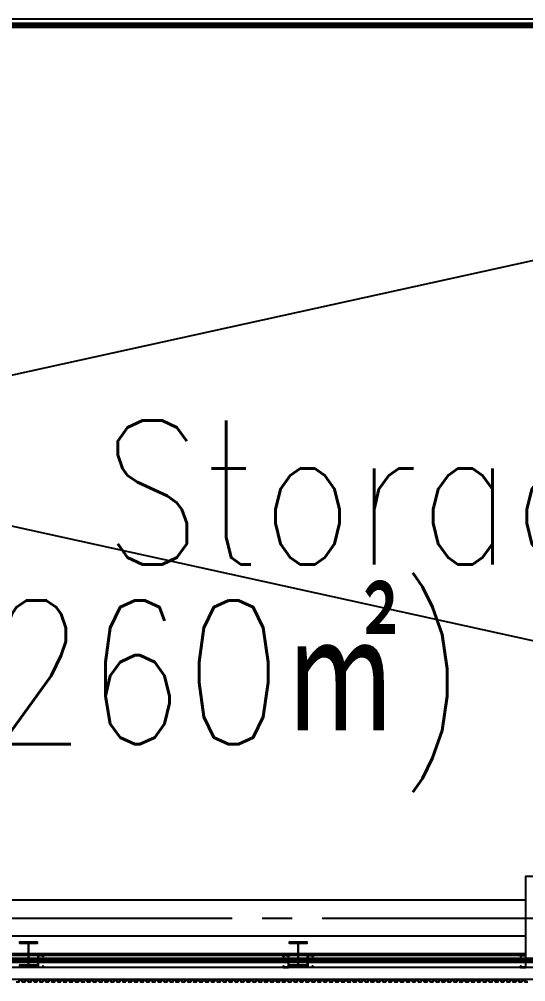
# Model space of a CAD drawing. Header units: millimetres. Extents: x -48783 to 40488, y 6477 to 32964.
# Drawn here: x 22042 to 22465, y 10697 to 11500 of the extents above; entities that cross this region are included whole.
import ezdxf
from ezdxf.enums import TextEntityAlignment as Align

# ---------------------------------------------------------------- set-up
doc = ezdxf.new("R2010")
doc.units = ezdxf.units.MM
doc.header["$LTSCALE"] = 100
doc.linetypes.add('X-N-FAB-L20$0$COL-CEN-LIN', pattern=[3.25, 2.5, -0.25, 0.25, -0.25])
for name, color, linetype in [('0-XREF', 7, 'Continuous'), ('X-N-FAB-L20$0$04', 8, 'Continuous'), ('X-N-FAB-L20$0$BLOCK', 8, 'Continuous'), ('X-N-FAB-L20$0$CCL', 8, 'X-N-FAB-L20$0$COL-CEN-LIN'), ('X-N-FAB-L20$0$TXT-CODE', 8, 'Continuous'), ('X-N-FAB-L20$0$WALL-P', 8, 'Continuous')]:
    doc.layers.add(name, color=color, linetype=linetype)
doc.styles.add('X-N-FAB-L20$0$CHINA', font='simplex.shx', dxfattribs={"width": 0.75, "bigfont": 'chineset.shx'})

# ---------------------------------------------------------------- blocks, each defined once
blk = doc.blocks.new('X-N-FAB-L20$0$A$C20c95bda')
at = {"layer": 'X-N-FAB-L20$0$CCL'}
blk.add_line((240, 150), (28330, 150), dxfattribs=at)
blk = doc.blocks.new('X-N-FAB-L20$0$A$C1d07c4d4')
at = {"layer": 'X-N-FAB-L20$0$04'}
for p, q in [((20832.44, 875), (24082.44, 160)), ((20852.44, 160), (24102.44, 875)), ((23182.44, 140), (22352.44, 140)), ((23182.44, 110), (22352.44, 110)), ((23182.44, 95.25), (22352.44, 95.25)), ((23182.44, 94), (22352.44, 94)), ((23211.06, 84), (20823.7, 84)), ((23211.06, 74), (20823.7, 74))]:
    blk.add_line(p, q, dxfattribs=at)
for points in [[(23182.44, 90), (23182.44, 160), (23252.44, 160), (23252.44, 90)], [(22759.94, 85), (22774.94, 85), (22774.94, 85.9), (22767.74, 85.9), (22767.74, 104.1), (22774.94, 104.1), (22774.94, 105), (22759.94, 105), (22759.94, 104.1), (22767.14, 104.1), (22767.14, 85.9), (22759.94, 85.9)], [(22984.94, 85), (22999.94, 85), (22999.94, 85.9), (22992.74, 85.9), (22992.74, 104.1), (22999.94, 104.1), (22999.94, 105), (22984.94, 105), (22984.94, 104.1), (22992.14, 104.1), (22992.14, 85.9), (22984.94, 85.9)]]:
    blk.add_lwpolyline(points, close=True, dxfattribs=at)
for points in [[(22779.3, 93.08), (22779.74, 93.08, 0.414214), (22779.82, 93.16), (22779.82, 93.84, 0.414214), (22779.74, 93.92), (22775.56, 93.92, 0.414214), (22775.48, 93.84), (22775.48, 84.16, 0.414214), (22775.56, 84.08), (22779.74, 84.08, 0.414214), (22779.82, 84.16), (22779.82, 84.84, 0.414214), (22779.74, 84.92), (22779.3, 84.92), (22779.3, 85), (22779.74, 85, -0.414214), (22779.9, 84.84), (22779.9, 84.16, -0.414214), (22779.74, 84), (22775.56, 84, -0.414214), (22775.4, 84.16), (22775.4, 93.84, -0.414214), (22775.56, 94), (22779.74, 94, -0.414214), (22779.9, 93.84), (22779.9, 93.16, -0.414214), (22779.74, 93), (22779.3, 93)], [(22980.58, 93.08), (22980.14, 93.08, -0.414214), (22980.06, 93.16), (22980.06, 93.84, -0.414214), (22980.14, 93.92), (22984.32, 93.92, -0.414214), (22984.4, 93.84), (22984.4, 84.16, -0.414214), (22984.32, 84.08), (22980.14, 84.08, -0.414214), (22980.06, 84.16), (22980.06, 84.84, -0.414214), (22980.14, 84.92), (22980.58, 84.92), (22980.58, 85), (22980.14, 85, 0.414214), (22979.98, 84.84), (22979.98, 84.16, 0.414214), (22980.14, 84), (22984.32, 84, 0.414214), (22984.48, 84.16), (22984.48, 93.84, 0.414214), (22984.32, 94), (22980.14, 94, 0.414214), (22979.98, 93.84), (22979.98, 93.16, 0.414214), (22980.14, 93), (22980.58, 93)], [(23004.3, 93.08), (23004.74, 93.08, 0.414214), (23004.82, 93.16), (23004.82, 93.84, 0.414214), (23004.74, 93.92), (23000.56, 93.92, 0.414214), (23000.48, 93.84), (23000.48, 84.16, 0.414214), (23000.56, 84.08), (23004.74, 84.08, 0.414214), (23004.82, 84.16), (23004.82, 84.84, 0.414214), (23004.74, 84.92), (23004.3, 84.92), (23004.3, 85), (23004.74, 85, -0.414214), (23004.9, 84.84), (23004.9, 84.16, -0.414214), (23004.74, 84), (23000.56, 84, -0.414214), (23000.4, 84.16), (23000.4, 93.84, -0.414214), (23000.56, 94), (23004.74, 94, -0.414214), (23004.9, 93.84), (23004.9, 93.16, -0.414214), (23004.74, 93), (23004.3, 93)], [(23178.54, 93.08), (23178.1, 93.08, -0.414214), (23178.02, 93.16), (23178.02, 93.84, -0.414214), (23178.1, 93.92), (23182.28, 93.92, -0.414214), (23182.36, 93.84), (23182.36, 84.16, -0.414214), (23182.28, 84.08), (23178.1, 84.08, -0.414214), (23178.02, 84.16), (23178.02, 84.84, -0.414214), (23178.1, 84.92), (23178.54, 84.92), (23178.54, 85), (23178.1, 85, 0.414214), (23177.94, 84.84), (23177.94, 84.16, 0.414214), (23178.1, 84), (23182.28, 84, 0.414214), (23182.44, 84.16), (23182.44, 93.84, 0.414214), (23182.28, 94), (23178.1, 94, 0.414214), (23177.94, 93.84), (23177.94, 93.16, 0.414214), (23178.1, 93), (23178.54, 93)]]:
    blk.add_lwpolyline(points, format="xyb", close=True, dxfattribs=at)
for points in [[(22772.34, 73.65), (22773.04, 73.9), (22773.02, 73.95), (22772.33, 73.7), (22769.59, 73.7), (22769.59, 72.1), (22767.21, 72.1), (22767.21, 73.55), (22764.63, 73.55), (22764.63, 72.1), (22762.25, 72.1), (22762.25, 73.55), (22759.67, 73.55)], [(22757.24, 72.05), (22759.72, 72.05), (22759.72, 73.5), (22762.2, 73.5), (22762.2, 72.05), (22764.68, 72.05), (22764.68, 73.5), (22767.16, 73.5), (22767.16, 72.05), (22769.64, 72.05), (22769.64, 73.65), (22772.35, 73.65)]]:
    blk.add_lwpolyline(points, dxfattribs=at)
for points in [[(22787.14, 73.65), (22787.84, 73.9), (22787.82, 73.95), (22787.13, 73.7), (22784.39, 73.7), (22784.39, 72.1), (22782.01, 72.1), (22782.01, 73.55), (22779.43, 73.55), (22779.43, 72.1), (22777.05, 72.1), (22777.05, 73.55), (22774.47, 73.55), (22774.47, 72.1), (22772.09, 72.1), (22772.09, 73.6), (22773.04, 73.6, 1), (22773.04, 74), (22770.97, 74), (22770.84, 73.87), (22770.71, 74), (22769.34, 74), (22769.34, 73.95), (22770.69, 73.95), (22770.84, 73.8), (22770.99, 73.95), (22773.04, 73.95, -1), (22773.04, 73.65), (22772.04, 73.65), (22772.04, 72.05), (22774.52, 72.05), (22774.52, 73.5), (22777, 73.5), (22777, 72.05), (22779.48, 72.05), (22779.48, 73.5), (22781.96, 73.5), (22781.96, 72.05), (22784.44, 72.05), (22784.44, 73.65), (22787.15, 73.65)], [(22801.94, 73.65), (22802.64, 73.9), (22802.62, 73.95), (22801.93, 73.7), (22799.19, 73.7), (22799.19, 72.1), (22796.81, 72.1), (22796.81, 73.55), (22794.23, 73.55), (22794.23, 72.1), (22791.85, 72.1), (22791.85, 73.55), (22789.27, 73.55), (22789.27, 72.1), (22786.89, 72.1), (22786.89, 73.6), (22787.84, 73.6, 1), (22787.84, 74), (22785.77, 74), (22785.64, 73.87), (22785.51, 74), (22784.14, 74), (22784.14, 73.95), (22785.49, 73.95), (22785.64, 73.8), (22785.79, 73.95), (22787.84, 73.95, -1), (22787.84, 73.65), (22786.84, 73.65), (22786.84, 72.05), (22789.32, 72.05), (22789.32, 73.5), (22791.8, 73.5), (22791.8, 72.05), (22794.28, 72.05), (22794.28, 73.5), (22796.76, 73.5), (22796.76, 72.05), (22799.24, 72.05), (22799.24, 73.65), (22801.95, 73.65)], [(22816.74, 73.65), (22817.44, 73.9), (22817.42, 73.95), (22816.73, 73.7), (22813.99, 73.7), (22813.99, 72.1), (22811.61, 72.1), (22811.61, 73.55), (22809.03, 73.55), (22809.03, 72.1), (22806.65, 72.1), (22806.65, 73.55), (22804.07, 73.55), (22804.07, 72.1), (22801.69, 72.1), (22801.69, 73.6), (22802.64, 73.6, 1), (22802.64, 74), (22800.57, 74), (22800.44, 73.87), (22800.31, 74), (22798.94, 74), (22798.94, 73.95), (22800.29, 73.95), (22800.44, 73.8), (22800.59, 73.95), (22802.64, 73.95, -1), (22802.64, 73.65), (22801.64, 73.65), (22801.64, 72.05), (22804.12, 72.05), (22804.12, 73.5), (22806.6, 73.5), (22806.6, 72.05), (22809.08, 72.05), (22809.08, 73.5), (22811.56, 73.5), (22811.56, 72.05), (22814.04, 72.05), (22814.04, 73.65), (22816.75, 73.65)], [(22831.54, 73.65), (22832.24, 73.9), (22832.22, 73.95), (22831.53, 73.7), (22828.79, 73.7), (22828.79, 72.1), (22826.41, 72.1), (22826.41, 73.55), (22823.83, 73.55), (22823.83, 72.1), (22821.45, 72.1), (22821.45, 73.55), (22818.87, 73.55), (22818.87, 72.1), (22816.49, 72.1), (22816.49, 73.6), (22817.44, 73.6, 1), (22817.44, 74), (22815.37, 74), (22815.24, 73.87), (22815.11, 74), (22813.74, 74), (22813.74, 73.95), (22815.09, 73.95), (22815.24, 73.8), (22815.39, 73.95), (22817.44, 73.95, -1), (22817.44, 73.65), (22816.44, 73.65), (22816.44, 72.05), (22818.92, 72.05), (22818.92, 73.5), (22821.4, 73.5), (22821.4, 72.05), (22823.88, 72.05), (22823.88, 73.5), (22826.36, 73.5), (22826.36, 72.05), (22828.84, 72.05), (22828.84, 73.65), (22831.55, 73.65)], [(22846.34, 73.65), (22847.04, 73.9), (22847.02, 73.95), (22846.33, 73.7), (22843.59, 73.7), (22843.59, 72.1), (22841.21, 72.1), (22841.21, 73.55), (22838.63, 73.55), (22838.63, 72.1), (22836.25, 72.1), (22836.25, 73.55), (22833.67, 73.55), (22833.67, 72.1), (22831.29, 72.1), (22831.29, 73.6), (22832.24, 73.6, 1), (22832.24, 74), (22830.17, 74), (22830.04, 73.87), (22829.91, 74), (22828.54, 74), (22828.54, 73.95), (22829.89, 73.95), (22830.04, 73.8), (22830.19, 73.95), (22832.24, 73.95, -1), (22832.24, 73.65), (22831.24, 73.65), (22831.24, 72.05), (22833.72, 72.05), (22833.72, 73.5), (22836.2, 73.5), (22836.2, 72.05), (22838.68, 72.05), (22838.68, 73.5), (22841.16, 73.5), (22841.16, 72.05), (22843.64, 72.05), (22843.64, 73.65), (22846.35, 73.65)], [(22861.14, 73.65), (22861.84, 73.9), (22861.82, 73.95), (22861.13, 73.7), (22858.39, 73.7), (22858.39, 72.1), (22856.01, 72.1), (22856.01, 73.55), (22853.43, 73.55), (22853.43, 72.1), (22851.05, 72.1), (22851.05, 73.55), (22848.47, 73.55), (22848.47, 72.1), (22846.09, 72.1), (22846.09, 73.6), (22847.04, 73.6, 1), (22847.04, 74), (22844.97, 74), (22844.84, 73.87), (22844.71, 74), (22843.34, 74), (22843.34, 73.95), (22844.69, 73.95), (22844.84, 73.8), (22844.99, 73.95), (22847.04, 73.95, -1), (22847.04, 73.65), (22846.04, 73.65), (22846.04, 72.05), (22848.52, 72.05), (22848.52, 73.5), (22851, 73.5), (22851, 72.05), (22853.48, 72.05), (22853.48, 73.5), (22855.96, 73.5), (22855.96, 72.05), (22858.44, 72.05), (22858.44, 73.65), (22861.15, 73.65)], [(22875.94, 73.65), (22876.64, 73.9), (22876.62, 73.95), (22875.93, 73.7), (22873.19, 73.7), (22873.19, 72.1), (22870.81, 72.1), (22870.81, 73.55), (22868.23, 73.55), (22868.23, 72.1), (22865.85, 72.1), (22865.85, 73.55), (22863.27, 73.55), (22863.27, 72.1), (22860.89, 72.1), (22860.89, 73.6), (22861.84, 73.6, 1), (22861.84, 74), (22859.77, 74), (22859.64, 73.87), (22859.51, 74), (22858.14, 74), (22858.14, 73.95), (22859.49, 73.95), (22859.64, 73.8), (22859.79, 73.95), (22861.84, 73.95, -1), (22861.84, 73.65), (22860.84, 73.65), (22860.84, 72.05), (22863.32, 72.05), (22863.32, 73.5), (22865.8, 73.5), (22865.8, 72.05), (22868.28, 72.05), (22868.28, 73.5), (22870.76, 73.5), (22870.76, 72.05), (22873.24, 72.05), (22873.24, 73.65), (22875.95, 73.65)], [(22890.74, 73.65), (22891.44, 73.9), (22891.42, 73.95), (22890.73, 73.7), (22887.99, 73.7), (22887.99, 72.1), (22885.61, 72.1), (22885.61, 73.55), (22883.03, 73.55), (22883.03, 72.1), (22880.65, 72.1), (22880.65, 73.55), (22878.07, 73.55), (22878.07, 72.1), (22875.69, 72.1), (22875.69, 73.6), (22876.64, 73.6, 1), (22876.64, 74), (22874.57, 74), (22874.44, 73.87), (22874.31, 74), (22872.94, 74), (22872.94, 73.95), (22874.29, 73.95), (22874.44, 73.8), (22874.59, 73.95), (22876.64, 73.95, -1), (22876.64, 73.65), (22875.64, 73.65), (22875.64, 72.05), (22878.12, 72.05), (22878.12, 73.5), (22880.6, 73.5), (22880.6, 72.05), (22883.08, 72.05), (22883.08, 73.5), (22885.56, 73.5), (22885.56, 72.05), (22888.04, 72.05), (22888.04, 73.65), (22890.75, 73.65)], [(22905.54, 73.65), (22906.24, 73.9), (22906.22, 73.95), (22905.53, 73.7), (22902.79, 73.7), (22902.79, 72.1), (22900.41, 72.1), (22900.41, 73.55), (22897.83, 73.55), (22897.83, 72.1), (22895.45, 72.1), (22895.45, 73.55), (22892.87, 73.55), (22892.87, 72.1), (22890.49, 72.1), (22890.49, 73.6), (22891.44, 73.6, 1), (22891.44, 74), (22889.37, 74), (22889.24, 73.87), (22889.11, 74), (22887.74, 74), (22887.74, 73.95), (22889.09, 73.95), (22889.24, 73.8), (22889.39, 73.95), (22891.44, 73.95, -1), (22891.44, 73.65), (22890.44, 73.65), (22890.44, 72.05), (22892.92, 72.05), (22892.92, 73.5), (22895.4, 73.5), (22895.4, 72.05), (22897.88, 72.05), (22897.88, 73.5), (22900.36, 73.5), (22900.36, 72.05), (22902.84, 72.05), (22902.84, 73.65), (22905.55, 73.65)], [(22920.34, 73.65), (22921.04, 73.9), (22921.02, 73.95), (22920.33, 73.7), (22917.59, 73.7), (22917.59, 72.1), (22915.21, 72.1), (22915.21, 73.55), (22912.63, 73.55), (22912.63, 72.1), (22910.25, 72.1), (22910.25, 73.55), (22907.67, 73.55), (22907.67, 72.1), (22905.29, 72.1), (22905.29, 73.6), (22906.24, 73.6, 1), (22906.24, 74), (22904.17, 74), (22904.04, 73.87), (22903.91, 74), (22902.54, 74), (22902.54, 73.95), (22903.89, 73.95), (22904.04, 73.8), (22904.19, 73.95), (22906.24, 73.95, -1), (22906.24, 73.65), (22905.24, 73.65), (22905.24, 72.05), (22907.72, 72.05), (22907.72, 73.5), (22910.2, 73.5), (22910.2, 72.05), (22912.68, 72.05), (22912.68, 73.5), (22915.16, 73.5), (22915.16, 72.05), (22917.64, 72.05), (22917.64, 73.65), (22920.35, 73.65)], [(22935.14, 73.65), (22935.84, 73.9), (22935.82, 73.95), (22935.13, 73.7), (22932.39, 73.7), (22932.39, 72.1), (22930.01, 72.1), (22930.01, 73.55), (22927.43, 73.55), (22927.43, 72.1), (22925.05, 72.1), (22925.05, 73.55), (22922.47, 73.55), (22922.47, 72.1), (22920.09, 72.1), (22920.09, 73.6), (22921.04, 73.6, 1), (22921.04, 74), (22918.97, 74), (22918.84, 73.87), (22918.71, 74), (22917.34, 74), (22917.34, 73.95), (22918.69, 73.95), (22918.84, 73.8), (22918.99, 73.95), (22921.04, 73.95, -1), (22921.04, 73.65), (22920.04, 73.65), (22920.04, 72.05), (22922.52, 72.05), (22922.52, 73.5), (22925, 73.5), (22925, 72.05), (22927.48, 72.05), (22927.48, 73.5), (22929.96, 73.5), (22929.96, 72.05), (22932.44, 72.05), (22932.44, 73.65), (22935.15, 73.65)], [(22949.94, 73.65), (22950.64, 73.9), (22950.62, 73.95), (22949.93, 73.7), (22947.19, 73.7), (22947.19, 72.1), (22944.81, 72.1), (22944.81, 73.55), (22942.23, 73.55), (22942.23, 72.1), (22939.85, 72.1), (22939.85, 73.55), (22937.27, 73.55), (22937.27, 72.1), (22934.89, 72.1), (22934.89, 73.6), (22935.84, 73.6, 1), (22935.84, 74), (22933.77, 74), (22933.64, 73.87), (22933.51, 74), (22932.14, 74), (22932.14, 73.95), (22933.49, 73.95), (22933.64, 73.8), (22933.79, 73.95), (22935.84, 73.95, -1), (22935.84, 73.65), (22934.84, 73.65), (22934.84, 72.05), (22937.32, 72.05), (22937.32, 73.5), (22939.8, 73.5), (22939.8, 72.05), (22942.28, 72.05), (22942.28, 73.5), (22944.76, 73.5), (22944.76, 72.05), (22947.24, 72.05), (22947.24, 73.65), (22949.95, 73.65)], [(22964.74, 73.65), (22965.44, 73.9), (22965.42, 73.95), (22964.73, 73.7), (22961.99, 73.7), (22961.99, 72.1), (22959.61, 72.1), (22959.61, 73.55), (22957.03, 73.55), (22957.03, 72.1), (22954.65, 72.1), (22954.65, 73.55), (22952.07, 73.55), (22952.07, 72.1), (22949.69, 72.1), (22949.69, 73.6), (22950.64, 73.6, 1), (22950.64, 74), (22948.57, 74), (22948.44, 73.87), (22948.31, 74), (22946.94, 74), (22946.94, 73.95), (22948.29, 73.95), (22948.44, 73.8), (22948.59, 73.95), (22950.64, 73.95, -1), (22950.64, 73.65), (22949.64, 73.65), (22949.64, 72.05), (22952.12, 72.05), (22952.12, 73.5), (22954.6, 73.5), (22954.6, 72.05), (22957.08, 72.05), (22957.08, 73.5), (22959.56, 73.5), (22959.56, 72.05), (22962.04, 72.05), (22962.04, 73.65), (22964.75, 73.65)], [(22979.54, 73.65), (22980.24, 73.9), (22980.22, 73.95), (22979.53, 73.7), (22976.79, 73.7), (22976.79, 72.1), (22974.41, 72.1), (22974.41, 73.55), (22971.83, 73.55), (22971.83, 72.1), (22969.45, 72.1), (22969.45, 73.55), (22966.87, 73.55), (22966.87, 72.1), (22964.49, 72.1), (22964.49, 73.6), (22965.44, 73.6, 1), (22965.44, 74), (22963.37, 74), (22963.24, 73.87), (22963.11, 74), (22961.74, 74), (22961.74, 73.95), (22963.09, 73.95), (22963.24, 73.8), (22963.39, 73.95), (22965.44, 73.95, -1), (22965.44, 73.65), (22964.44, 73.65), (22964.44, 72.05), (22966.92, 72.05), (22966.92, 73.5), (22969.4, 73.5), (22969.4, 72.05), (22971.88, 72.05), (22971.88, 73.5), (22974.36, 73.5), (22974.36, 72.05), (22976.84, 72.05), (22976.84, 73.65), (22979.55, 73.65)], [(22994.34, 73.65), (22995.04, 73.9), (22995.02, 73.95), (22994.33, 73.7), (22991.59, 73.7), (22991.59, 72.1), (22989.21, 72.1), (22989.21, 73.55), (22986.63, 73.55), (22986.63, 72.1), (22984.25, 72.1), (22984.25, 73.55), (22981.67, 73.55), (22981.67, 72.1), (22979.29, 72.1), (22979.29, 73.6), (22980.24, 73.6, 1), (22980.24, 74), (22978.17, 74), (22978.04, 73.87), (22977.91, 74), (22976.54, 74), (22976.54, 73.95), (22977.89, 73.95), (22978.04, 73.8), (22978.19, 73.95), (22980.24, 73.95, -1), (22980.24, 73.65), (22979.24, 73.65), (22979.24, 72.05), (22981.72, 72.05), (22981.72, 73.5), (22984.2, 73.5), (22984.2, 72.05), (22986.68, 72.05), (22986.68, 73.5), (22989.16, 73.5), (22989.16, 72.05), (22991.64, 72.05), (22991.64, 73.65), (22994.35, 73.65)], [(23009.14, 73.65), (23009.84, 73.9), (23009.82, 73.95), (23009.13, 73.7), (23006.39, 73.7), (23006.39, 72.1), (23004.01, 72.1), (23004.01, 73.55), (23001.43, 73.55), (23001.43, 72.1), (22999.05, 72.1), (22999.05, 73.55), (22996.47, 73.55), (22996.47, 72.1), (22994.09, 72.1), (22994.09, 73.6), (22995.04, 73.6, 1), (22995.04, 74), (22992.97, 74), (22992.84, 73.87), (22992.71, 74), (22991.34, 74), (22991.34, 73.95), (22992.69, 73.95), (22992.84, 73.8), (22992.99, 73.95), (22995.04, 73.95, -1), (22995.04, 73.65), (22994.04, 73.65), (22994.04, 72.05), (22996.52, 72.05), (22996.52, 73.5), (22999, 73.5), (22999, 72.05), (23001.48, 72.05), (23001.48, 73.5), (23003.96, 73.5), (23003.96, 72.05), (23006.44, 72.05), (23006.44, 73.65), (23009.15, 73.65)], [(23023.94, 73.65), (23024.64, 73.9), (23024.62, 73.95), (23023.93, 73.7), (23021.19, 73.7), (23021.19, 72.1), (23018.81, 72.1), (23018.81, 73.55), (23016.23, 73.55), (23016.23, 72.1), (23013.85, 72.1), (23013.85, 73.55), (23011.27, 73.55), (23011.27, 72.1), (23008.89, 72.1), (23008.89, 73.6), (23009.84, 73.6, 1), (23009.84, 74), (23007.77, 74), (23007.64, 73.87), (23007.51, 74), (23006.14, 74), (23006.14, 73.95), (23007.49, 73.95), (23007.64, 73.8), (23007.79, 73.95), (23009.84, 73.95, -1), (23009.84, 73.65), (23008.84, 73.65), (23008.84, 72.05), (23011.32, 72.05), (23011.32, 73.5), (23013.8, 73.5), (23013.8, 72.05), (23016.28, 72.05), (23016.28, 73.5), (23018.76, 73.5), (23018.76, 72.05), (23021.24, 72.05), (23021.24, 73.65), (23023.95, 73.65)], [(23038.74, 73.65), (23039.44, 73.9), (23039.42, 73.95), (23038.73, 73.7), (23035.99, 73.7), (23035.99, 72.1), (23033.61, 72.1), (23033.61, 73.55), (23031.03, 73.55), (23031.03, 72.1), (23028.65, 72.1), (23028.65, 73.55), (23026.07, 73.55), (23026.07, 72.1), (23023.69, 72.1), (23023.69, 73.6), (23024.64, 73.6, 1), (23024.64, 74), (23022.57, 74), (23022.44, 73.87), (23022.31, 74), (23020.94, 74), (23020.94, 73.95), (23022.29, 73.95), (23022.44, 73.8), (23022.59, 73.95), (23024.64, 73.95, -1), (23024.64, 73.65), (23023.64, 73.65), (23023.64, 72.05), (23026.12, 72.05), (23026.12, 73.5), (23028.6, 73.5), (23028.6, 72.05), (23031.08, 72.05), (23031.08, 73.5), (23033.56, 73.5), (23033.56, 72.05), (23036.04, 72.05), (23036.04, 73.65), (23038.75, 73.65)], [(23053.54, 73.65), (23054.24, 73.9), (23054.22, 73.95), (23053.53, 73.7), (23050.79, 73.7), (23050.79, 72.1), (23048.41, 72.1), (23048.41, 73.55), (23045.83, 73.55), (23045.83, 72.1), (23043.45, 72.1), (23043.45, 73.55), (23040.87, 73.55), (23040.87, 72.1), (23038.49, 72.1), (23038.49, 73.6), (23039.44, 73.6, 1), (23039.44, 74), (23037.37, 74), (23037.24, 73.87), (23037.11, 74), (23035.74, 74), (23035.74, 73.95), (23037.09, 73.95), (23037.24, 73.8), (23037.39, 73.95), (23039.44, 73.95, -1), (23039.44, 73.65), (23038.44, 73.65), (23038.44, 72.05), (23040.92, 72.05), (23040.92, 73.5), (23043.4, 73.5), (23043.4, 72.05), (23045.88, 72.05), (23045.88, 73.5), (23048.36, 73.5), (23048.36, 72.05), (23050.84, 72.05), (23050.84, 73.65), (23053.55, 73.65)], [(23068.34, 73.65), (23069.04, 73.9), (23069.02, 73.95), (23068.33, 73.7), (23065.59, 73.7), (23065.59, 72.1), (23063.21, 72.1), (23063.21, 73.55), (23060.63, 73.55), (23060.63, 72.1), (23058.25, 72.1), (23058.25, 73.55), (23055.67, 73.55), (23055.67, 72.1), (23053.29, 72.1), (23053.29, 73.6), (23054.24, 73.6, 1), (23054.24, 74), (23052.17, 74), (23052.04, 73.87), (23051.91, 74), (23050.54, 74), (23050.54, 73.95), (23051.89, 73.95), (23052.04, 73.8), (23052.19, 73.95), (23054.24, 73.95, -1), (23054.24, 73.65), (23053.24, 73.65), (23053.24, 72.05), (23055.72, 72.05), (23055.72, 73.5), (23058.2, 73.5), (23058.2, 72.05), (23060.68, 72.05), (23060.68, 73.5), (23063.16, 73.5), (23063.16, 72.05), (23065.64, 72.05), (23065.64, 73.65), (23068.35, 73.65)], [(23083.14, 73.65), (23083.84, 73.9), (23083.82, 73.95), (23083.13, 73.7), (23080.39, 73.7), (23080.39, 72.1), (23078.01, 72.1), (23078.01, 73.55), (23075.43, 73.55), (23075.43, 72.1), (23073.05, 72.1), (23073.05, 73.55), (23070.47, 73.55), (23070.47, 72.1), (23068.09, 72.1), (23068.09, 73.6), (23069.04, 73.6, 1), (23069.04, 74), (23066.97, 74), (23066.84, 73.87), (23066.71, 74), (23065.34, 74), (23065.34, 73.95), (23066.69, 73.95), (23066.84, 73.8), (23066.99, 73.95), (23069.04, 73.95, -1), (23069.04, 73.65), (23068.04, 73.65), (23068.04, 72.05), (23070.52, 72.05), (23070.52, 73.5), (23073, 73.5), (23073, 72.05), (23075.48, 72.05), (23075.48, 73.5), (23077.96, 73.5), (23077.96, 72.05), (23080.44, 72.05), (23080.44, 73.65), (23083.15, 73.65)], [(23097.94, 73.65), (23098.64, 73.9), (23098.62, 73.95), (23097.93, 73.7), (23095.19, 73.7), (23095.19, 72.1), (23092.81, 72.1), (23092.81, 73.55), (23090.23, 73.55), (23090.23, 72.1), (23087.85, 72.1), (23087.85, 73.55), (23085.27, 73.55), (23085.27, 72.1), (23082.89, 72.1), (23082.89, 73.6), (23083.84, 73.6, 1), (23083.84, 74), (23081.77, 74), (23081.64, 73.87), (23081.51, 74), (23080.14, 74), (23080.14, 73.95), (23081.49, 73.95), (23081.64, 73.8), (23081.79, 73.95), (23083.84, 73.95, -1), (23083.84, 73.65), (23082.84, 73.65), (23082.84, 72.05), (23085.32, 72.05), (23085.32, 73.5), (23087.8, 73.5), (23087.8, 72.05), (23090.28, 72.05), (23090.28, 73.5), (23092.76, 73.5), (23092.76, 72.05), (23095.24, 72.05), (23095.24, 73.65), (23097.95, 73.65)], [(23112.74, 73.65), (23113.44, 73.9), (23113.42, 73.95), (23112.73, 73.7), (23109.99, 73.7), (23109.99, 72.1), (23107.61, 72.1), (23107.61, 73.55), (23105.03, 73.55), (23105.03, 72.1), (23102.65, 72.1), (23102.65, 73.55), (23100.07, 73.55), (23100.07, 72.1), (23097.69, 72.1), (23097.69, 73.6), (23098.64, 73.6, 1), (23098.64, 74), (23096.57, 74), (23096.44, 73.87), (23096.31, 74), (23094.94, 74), (23094.94, 73.95), (23096.29, 73.95), (23096.44, 73.8), (23096.59, 73.95), (23098.64, 73.95, -1), (23098.64, 73.65), (23097.64, 73.65), (23097.64, 72.05), (23100.12, 72.05), (23100.12, 73.5), (23102.6, 73.5), (23102.6, 72.05), (23105.08, 72.05), (23105.08, 73.5), (23107.56, 73.5), (23107.56, 72.05), (23110.04, 72.05), (23110.04, 73.65), (23112.75, 73.65)], [(23127.54, 73.65), (23128.24, 73.9), (23128.22, 73.95), (23127.53, 73.7), (23124.79, 73.7), (23124.79, 72.1), (23122.41, 72.1), (23122.41, 73.55), (23119.83, 73.55), (23119.83, 72.1), (23117.45, 72.1), (23117.45, 73.55), (23114.87, 73.55), (23114.87, 72.1), (23112.49, 72.1), (23112.49, 73.6), (23113.44, 73.6, 1), (23113.44, 74), (23111.37, 74), (23111.24, 73.87), (23111.11, 74), (23109.74, 74), (23109.74, 73.95), (23111.09, 73.95), (23111.24, 73.8), (23111.39, 73.95), (23113.44, 73.95, -1), (23113.44, 73.65), (23112.44, 73.65), (23112.44, 72.05), (23114.92, 72.05), (23114.92, 73.5), (23117.4, 73.5), (23117.4, 72.05), (23119.88, 72.05), (23119.88, 73.5), (23122.36, 73.5), (23122.36, 72.05), (23124.84, 72.05), (23124.84, 73.65), (23127.55, 73.65)], [(23142.34, 73.65), (23143.04, 73.9), (23143.02, 73.95), (23142.33, 73.7), (23139.59, 73.7), (23139.59, 72.1), (23137.21, 72.1), (23137.21, 73.55), (23134.63, 73.55), (23134.63, 72.1), (23132.25, 72.1), (23132.25, 73.55), (23129.67, 73.55), (23129.67, 72.1), (23127.29, 72.1), (23127.29, 73.6), (23128.24, 73.6, 1), (23128.24, 74), (23126.17, 74), (23126.04, 73.87), (23125.91, 74), (23124.54, 74), (23124.54, 73.95), (23125.89, 73.95), (23126.04, 73.8), (23126.19, 73.95), (23128.24, 73.95, -1), (23128.24, 73.65), (23127.24, 73.65), (23127.24, 72.05), (23129.72, 72.05), (23129.72, 73.5), (23132.2, 73.5), (23132.2, 72.05), (23134.68, 72.05), (23134.68, 73.5), (23137.16, 73.5), (23137.16, 72.05), (23139.64, 72.05), (23139.64, 73.65), (23142.35, 73.65)], [(23157.14, 73.65), (23157.84, 73.9), (23157.82, 73.95), (23157.13, 73.7), (23154.39, 73.7), (23154.39, 72.1), (23152.01, 72.1), (23152.01, 73.55), (23149.43, 73.55), (23149.43, 72.1), (23147.05, 72.1), (23147.05, 73.55), (23144.47, 73.55), (23144.47, 72.1), (23142.09, 72.1), (23142.09, 73.6), (23143.04, 73.6, 1), (23143.04, 74), (23140.97, 74), (23140.84, 73.87), (23140.71, 74), (23139.34, 74), (23139.34, 73.95), (23140.69, 73.95), (23140.84, 73.8), (23140.99, 73.95), (23143.04, 73.95, -1), (23143.04, 73.65), (23142.04, 73.65), (23142.04, 72.05), (23144.52, 72.05), (23144.52, 73.5), (23147, 73.5), (23147, 72.05), (23149.48, 72.05), (23149.48, 73.5), (23151.96, 73.5), (23151.96, 72.05), (23154.44, 72.05), (23154.44, 73.65), (23157.15, 73.65)], [(23171.94, 73.65), (23172.64, 73.9), (23172.62, 73.95), (23171.93, 73.7), (23169.19, 73.7), (23169.19, 72.1), (23166.81, 72.1), (23166.81, 73.55), (23164.23, 73.55), (23164.23, 72.1), (23161.85, 72.1), (23161.85, 73.55), (23159.27, 73.55), (23159.27, 72.1), (23156.89, 72.1), (23156.89, 73.6), (23157.84, 73.6, 1), (23157.84, 74), (23155.77, 74), (23155.64, 73.87), (23155.51, 74), (23154.14, 74), (23154.14, 73.95), (23155.49, 73.95), (23155.64, 73.8), (23155.79, 73.95), (23157.84, 73.95, -1), (23157.84, 73.65), (23156.84, 73.65), (23156.84, 72.05), (23159.32, 72.05), (23159.32, 73.5), (23161.8, 73.5), (23161.8, 72.05), (23164.28, 72.05), (23164.28, 73.5), (23166.76, 73.5), (23166.76, 72.05), (23169.24, 72.05), (23169.24, 73.65), (23171.95, 73.65)], [(23183.99, 72.1), (23181.61, 72.1), (23181.61, 73.55), (23179.03, 73.55), (23179.03, 72.1), (23176.65, 72.1), (23176.65, 73.55), (23174.07, 73.55), (23174.07, 72.1), (23171.69, 72.1), (23171.69, 73.6), (23172.64, 73.6, 1), (23172.64, 74), (23170.57, 74), (23170.44, 73.87), (23170.31, 74), (23168.94, 74), (23168.94, 73.95), (23170.29, 73.95), (23170.44, 73.8), (23170.59, 73.95), (23172.64, 73.95, -1), (23172.64, 73.65), (23171.64, 73.65), (23171.64, 72.05), (23174.12, 72.05), (23174.12, 73.5), (23176.6, 73.5), (23176.6, 72.05), (23179.08, 72.05), (23179.08, 73.5), (23181.56, 73.5), (23181.56, 72.05), (23184.04, 72.05)]]:
    blk.add_lwpolyline(points, format="xyb", dxfattribs=at)
at = {"layer": 'X-N-FAB-L20$0$WALL-P'}
blk.add_line((23317.44, 875), (20564.44, 875), dxfattribs=at)
blk = doc.blocks.new('X-N-FAB-L20')
at = {"const_width": 5}
blk.add_lwpolyline([(20065, 11495), (23435, 11495), (23435, 10715), (20065, 10715)], close=True, dxfattribs=at)
blk.add_blockref('X-N-FAB-L20$0$A$C1d07c4d4', (-717.44, 10625))
at = {"layer": 'X-N-FAB-L20$0$BLOCK'}
blk.add_blockref('X-N-FAB-L20$0$A$C20c95bda', (-1020, 10600), dxfattribs=at)
at = {"layer": 'X-N-FAB-L20$0$TXT-CODE', "style": 'X-N-FAB-L20$0$CHINA', "width": 0.8}
for s, p in [('(Temp)Spares Parts Storage Area', (21850.85, 11105.2)), ('臨時備品儲存區(260㎡)', (21850.85, 10955.2))]:
    blk.add_text(s, height=120, dxfattribs=at).set_placement(p, align=Align.MIDDLE_CENTER)

msp = doc.modelspace()

# ---------------------------------------------------------------- block references
at = {"layer": '0-XREF'}
msp.add_blockref('X-N-FAB-L20', (0, 0), dxfattribs=at)

doc.saveas('drawing.dxf')
